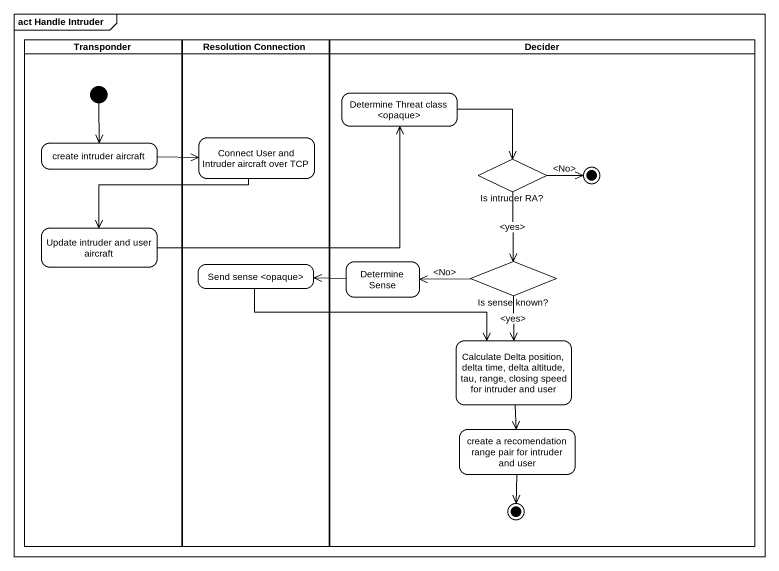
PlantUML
@startuml
mainframe act Handle Intruder
hide empty description
state Transponder <<partition>> {
  state "create intruder aircraft" as create_intruder_aircraft
  state "Update intruder and user aircraft" as Update_intruder_and_user
  [*] --> create_intruder_aircraft
}
state "Resolution Connection" as Resolution_Connection <<partition>> {
  state "Connect User and Intruder aircraft over TCP" as Connect_User_and_Intruder
  state "Send sense <opaque>" as Send_sense_opaque
}
state Decider <<partition>> {
  state "Determine Threat class <opaque>" as Determine_Threat_class
  state "Is intruder RA?" as Is_intruder_RA <<choice>>
  state final1 <<end>>
  state "Determine Sense" as Determine_Sense
  state "Is sense known?" as Is_sense_known <<choice>>
  state "Calculate Delta position, delta time, delta altitude, tau, range, closing speed for intruder and user" as Calculate_Delta_position
  state "create a recomendation range pair for intruder and user" as create_a_recomendation
  state final2 <<end>>
}
Determine_Threat_class -right-> Is_intruder_RA
create_intruder_aircraft -right-> Connect_User_and_Intruder
Connect_User_and_Intruder -left-> Update_intruder_and_user
Is_intruder_RA -right-> final1 : <No>
Is_intruder_RA --> Is_sense_known : <yes>
Update_intruder_and_user -right-> Determine_Threat_class
Send_sense_opaque -right-> Calculate_Delta_position
Determine_Sense -left-> Send_sense_opaque
Is_sense_known -left-> Determine_Sense : <No>
Is_sense_known --> Calculate_Delta_position : <yes>
Calculate_Delta_position --> create_a_recomendation
create_a_recomendation --> final2
@enduml
